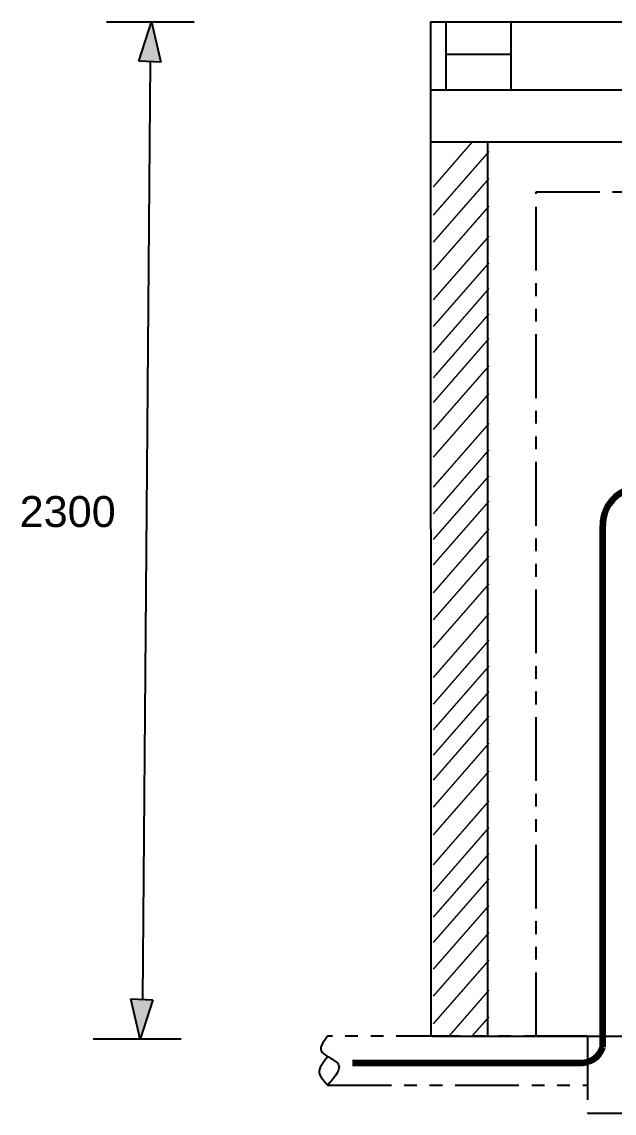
# Model space of a CAD drawing. Header units: millimetres. Extents: x 20 to 897, y 6 to 547.
# Drawn here: x 206.89 to 230.11, y 26.97 to 69.73 of the extents above; entities that cross this region are included whole.
import ezdxf

# ---------------------------------------------------------------- set-up
doc = ezdxf.new("R2010")
doc.units = ezdxf.units.MM
doc.linetypes.add('PHANTOM', pattern=[2.5, 1.25, -0.25, 0.25, -0.25, 0.25, -0.25])
doc.layers.get('0').update_dxf_attribs({"color": 162})
for name, color, linetype, lineweight in [('CABLEADO', 240, 'Continuous', 20), ('EQUIPO', 4, 'Continuous', 20), ('MUROS', 250, 'Continuous', 0)]:
    doc.layers.add(name, color=color, linetype=linetype, lineweight=lineweight)
doc.styles.get("Standard").update_dxf_attribs({"font": 'arial.ttf'})

msp = doc.modelspace()

# ---------------------------------------------------------------- hatches: boundary and pattern name
at = {"linetype": 'ByBlock', "lineweight": -2, "ltscale": 2}
h = msp.add_hatch(color=256, dxfattribs=at)
h.dxf.hatch_style = 1
h.paths.add_polyline_path([(212.344, 68.152), (211.973, 69.734), (211.474, 68.188)])
h = msp.add_hatch(color=256, dxfattribs=at)
h.dxf.hatch_style = 1
h.paths.add_polyline_path([(211.534, 29.873), (212.033, 31.419), (211.163, 31.456)])
at = {"layer": 'MUROS', "linetype": 'ByBlock', "lineweight": -2, "ltscale": 2}
h = msp.add_hatch(dxfattribs=at)
h.set_pattern_fill('BRSTONE', color=256)
h.paths.add_polyline_path([(339.576, 69.734), (222.916, 69.734), (222.917, 65.035), (339.576, 65.035)])

# ---------------------------------------------------------------- linework, layer by layer
at = {"linetype": 'ByBlock', "lineweight": -2, "ltscale": 2}
for p, q in [((213.653, 69.719), (210.209, 69.719)), ((211.474, 68.188), (211.973, 69.734)), ((211.973, 69.734), (212.344, 68.152)), ((212.344, 68.152), (211.474, 68.188)), ((211.923, 68.169), (211.625, 31.436)), ((211.163, 31.456), (212.033, 31.419)), ((211.534, 29.873), (211.163, 31.456)), ((212.033, 31.419), (211.534, 29.873)), ((213.133, 29.873), (209.689, 29.873))]:
    msp.add_line(p, q, dxfattribs=at)
at = {"layer": 'CABLEADO', "linetype": 'ByBlock', "lineweight": 106, "ltscale": 2}
for p, q in [((229.665, 29.561), (229.665, 50.001)), ((219.856, 28.942), (228.731, 28.942))]:
    msp.add_line(p, q, dxfattribs=at)
for centre, radius, start, end in [((231.099, 50.035), 1.434, 81.2311, 181.3554), ((228.788, 29.871), 0.931, 266.5346, 340.5384)]:
    msp.add_arc(centre, radius, start, end, dxfattribs=at)
at = {"layer": 'EQUIPO', "linetype": 'PHANTOM', "lineweight": -2, "ltscale": 2}
for p, q in [((227.049, 29.992), (227.049, 63.07)), ((227.049, 63.07), (301.64, 63.07)), ((229.067, 29.994), (218.879, 29.994)), ((229.067, 29.994), (229.067, 26.975)), ((218.879, 28.069), (229.067, 28.069)), ((229.067, 26.975), (265.329, 26.975))]:
    msp.add_line(p, q, dxfattribs=at)
for points in [[(218.879, 29.994), (218.624, 29.431), (219.289, 28.908), (218.879, 28.069)], [(218.879, 28.069), (218.563, 28.576), (218.879, 29.197)]]:
    msp.add_spline(points, degree=3, dxfattribs=at)
at = {"layer": 'MUROS', "linetype": 'ByBlock', "lineweight": -2, "ltscale": 2}
for p, q in [((222.916, 69.734), (222.927, 29.998)), ((222.916, 69.734), (339.576, 69.734)), ((222.917, 65.035), (339.576, 65.035)), ((225.156, 29.98), (225.156, 65.024)), ((222.985, 29.998), (225.195, 29.991)), ((225.195, 29.991), (337.401, 30.064))]:
    msp.add_line(p, q, dxfattribs=at)
at = {"layer": 'MUROS'}
for p, q in [((224.564, 65.046), (223.019, 63.27)), ((225.195, 64.66), (223.019, 62.16)), ((225.195, 63.598), (223.019, 61.098)), ((225.195, 62.512), (223.019, 60.011)), ((225.195, 61.341), (223.019, 58.841)), ((225.195, 60.298), (223.019, 57.797)), ((225.195, 59.285), (223.019, 56.784)), ((225.195, 58.291), (223.019, 55.791)), ((225.195, 57.322), (223.019, 54.822)), ((225.195, 56.26), (223.019, 53.76)), ((225.195, 55.174), (223.019, 52.673)), ((225.195, 54.003), (223.019, 51.503)), ((225.195, 52.96), (223.019, 50.46)), ((225.195, 51.947), (223.019, 49.446)), ((225.195, 50.953), (223.019, 48.453)), ((225.195, 49.867), (223.019, 47.366)), ((225.195, 48.805), (223.019, 46.304)), ((225.195, 47.719), (223.019, 45.218)), ((225.195, 46.548), (223.019, 44.047)), ((225.195, 45.505), (223.019, 43.004)), ((225.195, 44.491), (223.019, 41.991)), ((225.195, 43.498), (223.019, 40.997)), ((225.195, 42.528), (223.019, 40.027)), ((225.195, 41.466), (223.019, 38.965)), ((225.195, 40.38), (223.019, 37.879)), ((225.195, 39.209), (223.019, 36.708)), ((225.195, 38.166), (223.019, 35.665)), ((225.195, 37.152), (223.019, 34.651)), ((225.195, 36.159), (223.019, 33.658)), ((225.195, 35.118), (223.019, 32.617)), ((225.195, 34.056), (223.019, 31.555)), ((225.195, 32.97), (223.019, 30.469)), ((225.195, 31.799), (223.626, 29.996)), ((225.195, 30.756), (224.531, 29.993))]:
    msp.add_line(p, q, dxfattribs=at)

# ---------------------------------------------------------------- texts
at = {"linetype": 'ByBlock', "lineweight": -2, "ltscale": 2, "insert": (206.809, 51.153), "char_height": 1.2118, "attachment_point": 1}
msp.add_mtext_dynamic_manual_height_columns('2300', width=2.05965, gutter_width=6.059, heights=[0], dxfattribs=at)

doc.saveas('drawing.dxf')
